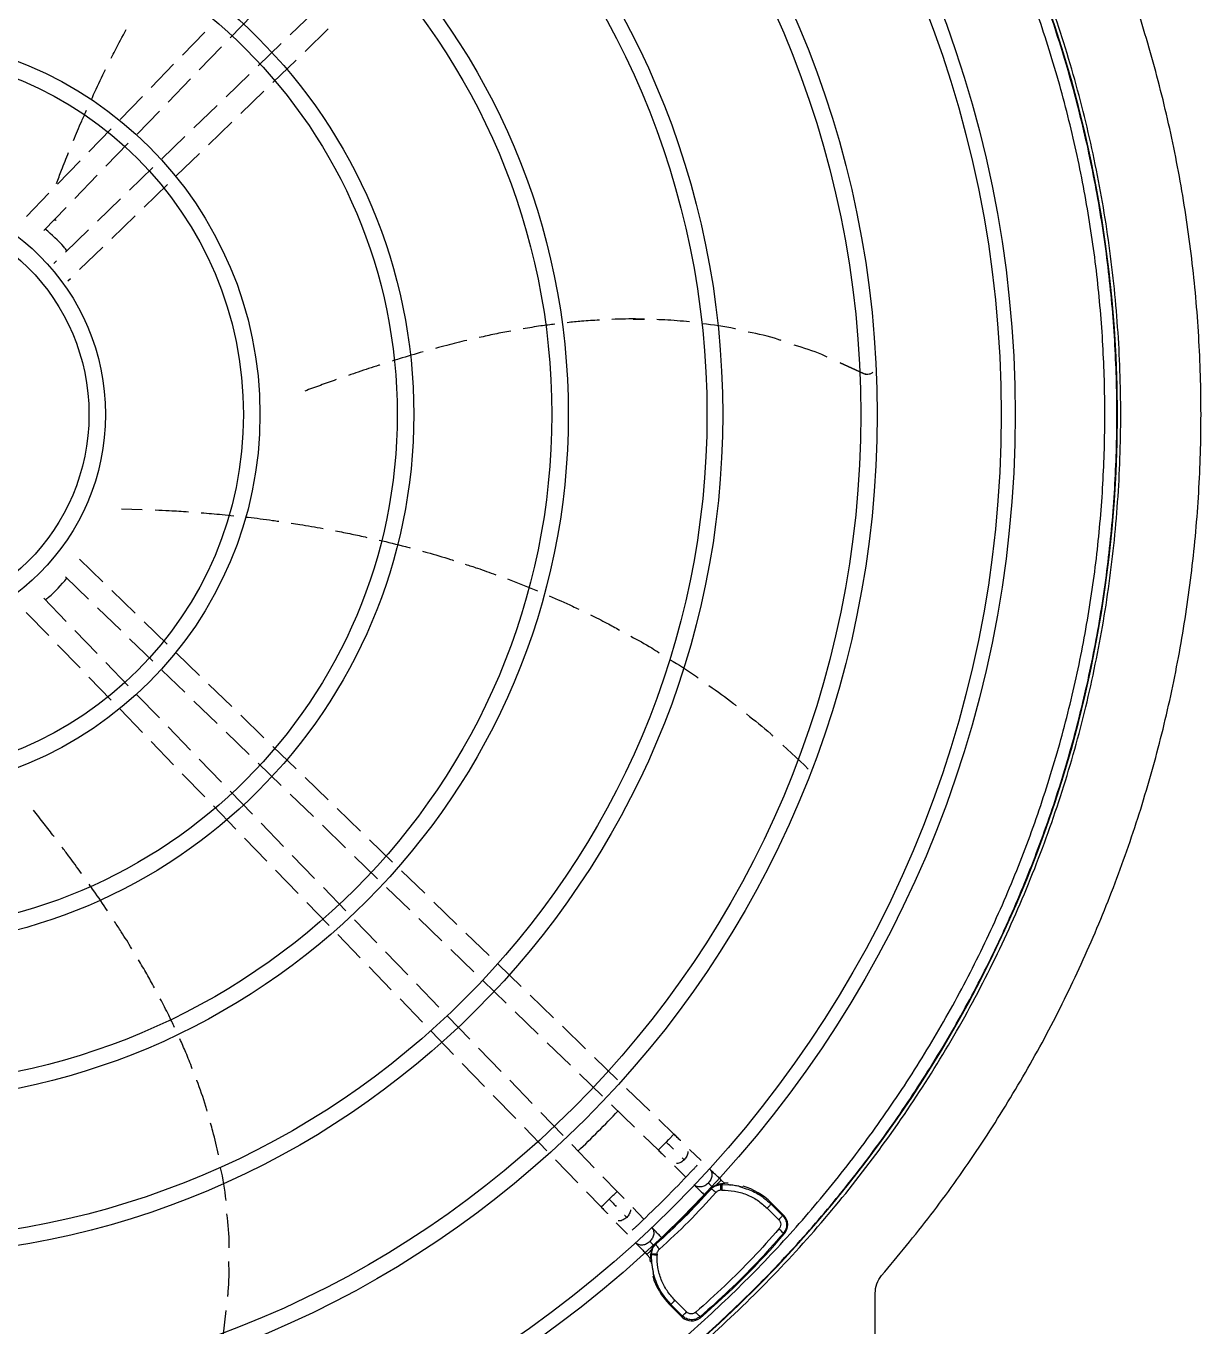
# Model space of a CAD drawing. Extents: x -12 to 259, y -8 to 165.
# Drawn here: x 77.16 to 87.52, y 65.76 to 77.21 of the extents above; entities that cross this region are included whole.
import ezdxf

# ---------------------------------------------------------------- set-up
doc = ezdxf.new("R2010")
doc.units = 0
doc.header["$MEASUREMENT"] = 0
doc.layers.get('0').update_dxf_attribs({"linetype": 'CONTINUOUS'})

msp = doc.modelspace()

# ---------------------------------------------------------------- linework, layer by layer
at = {"color": 7, "linetype": 'Continuous', "lineweight": 25}
for p, q in [((79.6935, 77.33404), (79.48971, 77.137)), ((78.96051, 77.10987), (79.15744, 77.31355)), ((78.73605, 77.16092), (78.53888, 76.957)), ((79.62125, 76.99036), (79.82515, 77.18751)), ((78.68664, 76.82663), (78.88357, 77.0303)), ((79.41076, 77.06066), (79.20678, 76.86343)), ((78.46178, 76.87726), (78.26405, 76.67276)), ((79.33727, 76.71578), (79.54149, 76.91324)), ((78.4129, 76.54352), (78.60986, 76.74722)), ((79.12827, 76.78752), (78.92396, 76.58997)), ((79.05452, 76.44238), (79.25825, 76.63938)), ((78.18721, 76.59329), (77.98992, 76.38925)), ((78.13961, 76.26087), (78.3361, 76.46409)), ((78.84505, 76.51367), (78.64075, 76.31613)), ((77.91244, 76.30912), (77.71512, 76.10504)), ((78.76994, 76.16722), (78.975, 76.3655)), ((77.8657, 75.97758), (78.06231, 76.18093)), ((78.5619, 76.23989), (78.35729, 76.04205)), ((78.48575, 75.89244), (78.69134, 76.09123)), ((77.63804, 76.02533), (77.43932, 75.8198)), ((78.27891, 75.96626), (78.07421, 75.76834)), ((77.59133, 75.69382), (77.78892, 75.89818)), ((77.36212, 75.73996), (77.16408, 75.53515)), ((78.20164, 75.61774), (78.40706, 75.81635)), ((77.31807, 75.41121), (77.51491, 75.61479)), ((77.995, 75.69175), (77.79176, 75.49524)), ((77.91729, 75.34279), (78.12213, 75.54085)), ((77.71162, 75.41775), (77.50784, 75.22071)), ((77.6324, 75.06733), (77.83694, 75.26509)), ((77.42855, 75.14404), (77.4065, 75.12273)), ((77.52953, 74.96786), (77.5525, 74.99007)), ((82.51062, 74.63094), (82.61032, 74.63017)), ((84.54221, 74.15248), (84.33517, 74.24593)), ((84.33522, 74.24504), (84.54168, 74.15248)), ((84.54168, 74.15248), (84.54221, 74.15248)), ((84.5773, 74.14321), (84.57784, 74.14321)), ((78.00292, 72.95934), (78.00312, 72.95934)), ((78.00312, 72.95934), (78.18403, 72.95456)), ((77.83702, 72.31691), (77.63151, 72.51563)), ((77.508, 72.36122), (77.71186, 72.16411)), ((81.40473, 72.3418), (81.6697, 72.23671)), ((77.5147, 71.96751), (77.31742, 72.17155)), ((78.12235, 72.04103), (77.91734, 72.23925)), ((77.16349, 72.04756), (77.36205, 71.8422)), ((77.79183, 72.08678), (77.99551, 71.88984)), ((78.4065, 71.76628), (78.20159, 71.9644)), ((77.7885, 71.68435), (77.59133, 71.88826)), ((77.43934, 71.76226), (77.63746, 71.55737)), ((78.07417, 71.81379), (78.27825, 71.61646)), ((78.06249, 71.40098), (77.86578, 71.60442)), ((78.69023, 71.49193), (78.48641, 71.68901)), ((77.71521, 71.47695), (77.91265, 71.27275)), ((78.3578, 71.53954), (78.56113, 71.34294)), ((78.97497, 71.21662), (78.76979, 71.41501)), ((78.33674, 71.11734), (78.13903, 71.32182)), ((78.64036, 71.26634), (78.84466, 71.0688)), ((77.98947, 71.1933), (78.18756, 70.98843)), ((79.25814, 70.94282), (79.05358, 71.14061)), ((78.61, 70.83472), (78.41372, 71.03773)), ((78.26483, 70.90852), (78.46204, 70.70456)), ((78.92363, 70.99244), (79.12809, 70.79474)), ((79.5415, 70.66884), (79.33734, 70.86625)), ((83.8309, 70.87783), (84.02276, 70.70049)), ((78.88359, 70.55177), (78.68686, 70.75524)), ((79.20698, 70.71846), (79.41081, 70.52138)), ((84.02276, 70.70049), (84.05307, 70.6654)), ((78.53855, 70.62543), (78.736, 70.42122)), ((79.82501, 70.39471), (79.62091, 70.59205)), ((79.15742, 70.26857), (78.96034, 70.47239)), ((79.49015, 70.44467), (79.69392, 70.24764)), ((78.81274, 70.34185), (79.01018, 70.13765)), ((80.10857, 70.12053), (79.90436, 70.31799)), ((79.43112, 69.9855), (79.23403, 70.18934)), ((79.77309, 70.17109), (79.97739, 69.97355)), ((79.08696, 70.05824), (79.28435, 69.85411)), ((80.39187, 69.84661), (80.18784, 70.04388)), ((79.70473, 69.70252), (79.50781, 69.90618)), ((80.05593, 69.89761), (80.2598, 69.70049)), ((79.36108, 69.77475), (79.55862, 69.57045)), ((80.6757, 69.57217), (80.47122, 69.76988)), ((79.97876, 69.41912), (79.78178, 69.62284)), ((80.33905, 69.62386), (80.54272, 69.42693)), ((79.63514, 69.4913), (79.83242, 69.28727)), ((80.95851, 69.29872), (80.75529, 69.49522)), ((80.2532, 69.13528), (80.0554, 69.33985)), ((80.62232, 69.34997), (80.82634, 69.15269)), ((79.90914, 69.20793), (80.10656, 69.00374)), ((81.24202, 69.02459), (81.03787, 69.22198)), ((80.90584, 69.07582), (81.10889, 68.87949)), ((80.52588, 68.85327), (80.32907, 69.05682)), ((80.18391, 68.92375), (80.38054, 68.72039)), ((81.52538, 68.75061), (81.32141, 68.94783)), ((80.80006, 68.56971), (80.60247, 68.77405)), ((81.18812, 68.80288), (81.3925, 68.60527)), ((80.4574, 68.6409), (80.65425, 68.43731)), ((81.80902, 68.47635), (81.60481, 68.6738)), ((81.4716, 68.52879), (81.67495, 68.33217)), ((81.07333, 68.28708), (80.87679, 68.49034)), ((82.09176, 68.20297), (81.88764, 68.40034)), ((80.73095, 68.35799), (80.92913, 68.15302)), ((81.34795, 68.00306), (81.15004, 68.20774)), ((81.75453, 68.25522), (81.95861, 68.05789)), ((81.0056, 68.07393), (81.20208, 67.87073)), ((82.37508, 67.92902), (82.17157, 68.1258)), ((81.62068, 67.72099), (81.42372, 67.9247)), ((82.03742, 67.98169), (82.24146, 67.7844)), ((82.65829, 67.65518), (82.45399, 67.85272)), ((81.27881, 67.79138), (81.47677, 67.58664)), ((82.32101, 67.70749), (82.52415, 67.51106)), ((81.89446, 67.43784), (81.69767, 67.64136)), ((81.55286, 67.50794), (81.75032, 67.30372)), ((82.87059, 67.44991), (82.73775, 67.57836)), ((82.16858, 67.15434), (81.97094, 67.35875)), ((82.60357, 67.43427), (82.73372, 67.30843)), ((83.11024, 67.21748), (83.00917, 67.31562)), ((81.82677, 67.22466), (82.02349, 67.0212)), ((82.87499, 67.17152), (82.97736, 67.07213)), ((82.37064, 66.94536), (82.24492, 67.07539)), ((83.28215, 67.01138), (83.24789, 67.00407)), ((83.28215, 67.01138), (83.29138, 67.01208)), ((83.28265, 67.00593), (83.28215, 67.01138)), ((83.31938, 67.0148), (83.28769, 67.04544)), ((83.29138, 67.01208), (83.29193, 67.00623)), ((82.10054, 66.94151), (82.22913, 66.80853)), ((83.21098, 66.98291), (83.19806, 66.97057)), ((83.19806, 66.97057), (83.19843, 66.96651)), ((83.24897, 66.99804), (83.28265, 67.00593)), ((83.29193, 67.00623), (83.28265, 67.00593)), ((83.29377, 66.95603), (83.28433, 66.95573)), ((83.29193, 67.00623), (83.37222, 67.00334)), ((82.60619, 66.70097), (82.50763, 66.80335)), ((83.69245, 66.79824), (83.71254, 66.77815)), ((83.71254, 66.77815), (83.79423, 66.69654)), ((83.72828, 66.83358), (83.72753, 66.84542)), ((83.72753, 66.84542), (83.83912, 66.73383)), ((83.82852, 66.73341), (83.72828, 66.83358)), ((82.36283, 66.66993), (82.46083, 66.56812)), ((83.83912, 66.73383), (83.82852, 66.7334)), ((83.84524, 66.5735), (83.8343, 66.57297)), ((82.69517, 66.4671), (82.70751, 66.48002)), ((82.71175, 66.47983), (82.70751, 66.48002)), ((82.63238, 66.39021), (82.6631, 66.35844)), ((82.66592, 66.38663), (82.66663, 66.39586)), ((82.67203, 66.38632), (82.66592, 66.38663)), ((82.67399, 66.43017), (82.66663, 66.39586)), ((82.66663, 66.39586), (82.67232, 66.39561)), ((82.67232, 66.39561), (82.67203, 66.38632)), ((82.67491, 66.30603), (82.67203, 66.38632)), ((82.67232, 66.39561), (82.67919, 66.42482)), ((82.72264, 66.39404), (82.72233, 66.3846)), ((82.90023, 65.96583), (82.88014, 65.98592)), ((84.64411, 65.39989), (84.64411, 66.04951)), ((78.89979, 65.66347), (78.92546, 65.89582)), ((82.83232, 65.9502), (82.84468, 65.94998)), ((82.94391, 65.83861), (82.83232, 65.9502)), ((82.94485, 65.84973), (82.84468, 65.94998)), ((82.98183, 65.88414), (82.90023, 65.96583)), ((82.94391, 65.83861), (82.94485, 65.84973)), ((83.10424, 65.83249), (83.1053, 65.84396))]:
    msp.add_line(p, q, dxfattribs=at)
at = {"color": 8, "linetype": 'Continuous', "lineweight": 25}
for p, q in [((82.96225, 67.22434), (82.94326, 67.24277)), ((83.4502, 66.98986), (83.47592, 66.97983)), ((83.8499, 66.60052), (83.8343, 66.57297)), ((83.1053, 65.84396), (83.07631, 65.82755))]:
    msp.add_line(p, q, dxfattribs=at)
at = {"color": 8, "linetype": 'Continuous', "lineweight": 25, "flags": 128}
msp.add_lwpolyline([(82.80235, 67.37919), (82.77615, 67.35211), (82.75391, 67.32916), (82.73901, 67.31382), (82.73372, 67.30843), (82.73372, 67.30843)], dxfattribs=at)
for centre, radius in [((75.88138, 73.79166), 9.99706), ((75.88138, 73.79105), 9.87436), ((75.88138, 73.79166), 8.78089), ((75.88138, 73.79105), 8.63615), ((75.88138, 73.79105), 7.41998), ((75.88757, 73.79114), 7.27453), ((75.88138, 73.79105), 6.05846), ((75.88138, 73.79105), 5.9131), ((75.88138, 73.79105), 4.69694), ((75.88138, 73.79105), 4.55158), ((75.88757, 73.79105), 3.33542), ((75.88757, 73.79114), 3.18997), ((75.88757, 73.79105), 1.9739), ((75.88757, 73.79114), 1.82845)]:
    msp.add_circle(centre, radius)
at = {"color": 7, "linetype": 'Continuous', "lineweight": 25}
for centre, radius, start, end in [((75.8865, 73.79104), 10.89215, 277.952419, 82.047581), ((75.88323, 73.78908), 8.93423, 313.437539, 316.623841), ((75.88674, 73.79189), 9.76894, 313.118297, 316.88199), ((78.62919, 71.04852), 6.11841, 312.506864, 317.495239), ((78.62905, 71.04867), 6.87283, 310.627711, 319.372428)]:
    msp.add_arc(centre, radius, start, end, dxfattribs=at)
at = {"color": 8, "linetype": 'Continuous', "lineweight": 25}
for centre, radius, start, end in [((78.61782, 71.49883), 6.45294, 315.849598, 316.359274), ((71.31136, 78.2776), 15.83438, 313.946005, 314.301587), ((74.88676, 74.49656), 10.63091, 313.68259, 314.213901)]:
    msp.add_arc(centre, radius, start, end, dxfattribs=at)
at = {"color": 7, "linetype": 'Continuous', "lineweight": 25}
for centre, major_axis, ratio, start_param, end_param in [((83.31023, 66.42705), (-0.01094, 0.5912), 0.99873356, 6.19922493, 6.25533158), ((83.31023, 66.42705), (-0.01094, 0.5912), 0.99873356, 5.47991309, 5.97123283), ((83.75546, 66.65035), (0.11816, 0.00449), 0.99887071, 5.53666029, 7.03005136), ((83.25068, 66.36751), (0.5912, -0.01099), 0.99873837, 3.16909386, 3.23078), ((83.25068, 66.36751), (0.5912, -0.01099), 0.99873837, 3.44852138, 3.94495007), ((83.02738, 65.92227), (0.00447, 0.11816), 0.99886585, 2.39455207, 3.88794044)]:
    msp.add_ellipse(centre, major_axis=major_axis, ratio=ratio, start_param=start_param, end_param=end_param, dxfattribs=at)
for points, knots in [([(68.05609, 66.37962), (68.19862, 66.23389), (68.48577, 65.9403), (68.95062, 65.52912), (69.4432, 65.13859), (69.96447, 64.7738), (70.5125, 64.43662), (71.08522, 64.13001), (71.68003, 63.85649), (72.29352, 63.61844), (72.92268, 63.41761), (73.5642, 63.25539), (74.21446, 63.13284), (74.86975, 63.05053), (75.52647, 63.00857), (76.18115, 63.00665), (76.82971, 63.04404), (77.46872, 63.11952), (78.09499, 63.23147), (78.70632, 63.37818), (79.30023, 63.55766), (79.87752, 63.76878), (80.44192, 64.01228), (80.99663, 64.29018), (81.54148, 64.60384), (82.07329, 64.95305), (82.58928, 65.33748), (83.08601, 65.75614), (83.56017, 66.20756), (84.00828, 66.68946), (84.42763, 67.19969), (84.81566, 67.73569), (85.17008, 68.29448), (85.48898, 68.87283), (85.77091, 69.46743), (86.01489, 70.07496), (86.22008, 70.69134), (86.38636, 71.31293), (86.51404, 71.93619), (86.60389, 72.55843), (86.65686, 73.1766), (86.67429, 73.79104), (86.65686, 74.40548), (86.60389, 75.02364), (86.51404, 75.64588), (86.38636, 76.26915), (86.22008, 76.89074), (86.01489, 77.50712), (85.77092, 78.11464), (85.48899, 78.70924), (85.17009, 79.2876), (84.81567, 79.84639), (84.42764, 80.38238), (84.0083, 80.89261), (83.56018, 81.37451), (83.08602, 81.82594), (82.58928, 82.2446), (82.0733, 82.62904), (81.5415, 82.97823), (80.99665, 83.2919), (80.44193, 83.56981), (79.87753, 83.81331), (79.30024, 84.02443), (78.70634, 84.2039), (78.09501, 84.35062), (77.46873, 84.46257), (76.82972, 84.53804), (76.18116, 84.57544), (75.52649, 84.57352), (74.86977, 84.53156), (74.21448, 84.44925), (73.56421, 84.3267), (72.9227, 84.16449), (72.29353, 83.96365), (71.68004, 83.72561), (71.08523, 83.45208), (70.5125, 83.14547), (69.96448, 82.8083), (69.44321, 82.44351), (68.95063, 82.05298), (68.48577, 81.6418), (68.19862, 81.3482), (68.05609, 81.20247)], [0, 0, 0, 0, 0.01189592, 0.02396584, 0.03619649, 0.04857359, 0.06108194, 0.07373471, 0.0864717, 0.09927432, 0.11212355, 0.12500004, 0.13787625, 0.15072533, 0.16352795, 0.17626509, 0.18891813, 0.20142621, 0.21380317, 0.22603385, 0.23810393, 0.25000004, 0.2618959, 0.27396585, 0.28619652, 0.29857361, 0.31108196, 0.32373474, 0.33647171, 0.34927432, 0.36212355, 0.37500004, 0.38787624, 0.40072531, 0.41352793, 0.42626506, 0.4389181, 0.45142619, 0.46380314, 0.47603381, 0.48810388, 0.50000001, 0.51189586, 0.52396581, 0.53619649, 0.54857357, 0.56108191, 0.57373469, 0.58647168, 0.59927428, 0.6121235, 0.62499999, 0.63787621, 0.65072529, 0.66352791, 0.67626502, 0.68891805, 0.70142614, 0.71380312, 0.72603376, 0.73810387, 0.74999998, 0.76189582, 0.77396578, 0.78619645, 0.79857355, 0.81108188, 0.82373468, 0.83647168, 0.84927427, 0.86212351, 0.87499998, 0.88787621, 0.90072531, 0.91352792, 0.92626504, 0.93891808, 0.95142617, 0.96380314, 0.97603381, 0.98810396, 1, 1, 1, 1]), ([(77.36507, 63.00365), (77.5795, 63.03682), (78.00836, 63.10315), (78.64264, 63.25116), (79.26747, 63.43405), (79.88011, 63.65468), (80.47852, 63.91131), (81.06052, 64.20328), (81.62404, 64.52949), (82.16707, 64.88878), (82.68766, 65.27987), (83.18396, 65.70136), (83.65419, 66.15175), (84.09668, 66.62942), (84.50984, 67.13268), (84.8922, 67.65972), (85.2424, 68.20865), (85.55917, 68.77753), (85.8414, 69.36432), (86.08807, 69.96691), (86.2983, 70.58317), (86.47133, 71.21089), (86.60656, 71.84782), (86.70351, 72.49169), (86.76181, 73.1402), (86.78127, 73.79104), (86.76181, 74.44188), (86.70351, 75.09039), (86.60657, 75.73426), (86.47134, 76.3712), (86.2983, 76.99891), (86.08807, 77.61517), (85.8414, 78.21776), (85.55918, 78.80455), (85.2424, 79.37343), (84.89221, 79.92237), (84.50985, 80.4494), (84.09669, 80.95266), (83.6542, 81.43033), (83.18397, 81.88072), (82.68767, 82.30221), (82.16708, 82.6933), (81.62405, 83.05259), (81.06053, 83.3788), (80.47853, 83.67078), (79.88012, 83.92741), (79.26748, 84.14804), (78.64265, 84.33093), (78.00837, 84.47893), (77.57951, 84.54527), (77.36508, 84.57844)], [0, 0, 0, 0, 0.02083334, 0.04166665, 0.06250003, 0.08333335, 0.10416665, 0.125, 0.1458333, 0.16666668, 0.18749997, 0.20833336, 0.22916668, 0.25000001, 0.27083332, 0.29166664, 0.31250001, 0.33333334, 0.35416664, 0.37499996, 0.39583334, 0.41666666, 0.43749998, 0.4583333, 0.47916665, 0.5, 0.5208333, 0.54166664, 0.5625, 0.58333332, 0.60416664, 0.62499998, 0.64583333, 0.66666665, 0.68749999, 0.70833331, 0.72916664, 0.74999997, 0.77083333, 0.79166666, 0.81249999, 0.83333331, 0.85416669, 0.875, 0.89583335, 0.91666666, 0.9375, 0.95833334, 0.97916668, 1, 1, 1, 1]), ([(77.62028, 63.00364), (77.87314, 63.04969), (78.37886, 63.14178), (79.1227, 63.34728), (79.85103, 63.60089), (80.55945, 63.90624), (81.24464, 64.26049), (81.90314, 64.66224), (82.53169, 65.10938), (83.12714, 65.59974), (83.68656, 66.13084), (84.20714, 66.70006), (84.6863, 67.30456), (85.12165, 67.94133), (85.51103, 68.60721), (85.8525, 69.29888), (86.14437, 70.01291), (86.38517, 70.74573), (86.57372, 71.4937), (86.70907, 72.25311), (86.79055, 73.02016), (86.81775, 73.79105), (86.79055, 74.56195), (86.70907, 75.329), (86.57371, 76.08841), (86.38517, 76.83638), (86.14436, 77.5692), (85.8525, 78.28322), (85.51102, 78.97489), (85.12164, 79.64077), (84.68628, 80.27755), (84.20712, 80.88205), (83.68654, 81.45126), (83.12713, 81.98237), (82.53167, 82.47272), (81.90313, 82.91986), (81.24463, 83.32161), (80.55943, 83.67586), (79.85101, 83.9812), (79.12268, 84.23482), (78.37884, 84.44032), (77.87313, 84.5324), (77.62027, 84.57845)], [0, 0, 0, 0, 0.02500002, 0.05000002, 0.07500002, 0.10000003, 0.12499999, 0.15000004, 0.17499999, 0.20000003, 0.22500003, 0.25, 0.27500001, 0.30000002, 0.325, 0.35000002, 0.375, 0.4, 0.42500002, 0.45000001, 0.47500003, 0.50000003, 0.52499999, 0.55000001, 0.57500001, 0.6, 0.62500003, 0.65, 0.67500002, 0.70000003, 0.72500002, 0.75000002, 0.77499999, 0.80000001, 0.825, 0.85000003, 0.87500003, 0.89999998, 0.92500001, 0.95, 0.975, 1, 1, 1, 1]), ([(84.70126, 66.20354), (84.84802, 66.38015), (85.14156, 66.73337), (85.54112, 67.29505), (85.90907, 67.87758), (86.24127, 68.48135), (86.53734, 69.10359), (86.79602, 69.74229), (87.01647, 70.39517), (87.1979, 71.05996), (87.33967, 71.73431), (87.4413, 72.41587), (87.50242, 73.10225), (87.52281, 73.79105), (87.50242, 74.47984), (87.4413, 75.16622), (87.33967, 75.84778), (87.1979, 76.52213), (87.01647, 77.18692), (86.79602, 77.8398), (86.53734, 78.4785), (86.24127, 79.10074), (85.90907, 79.70451), (85.54112, 80.28704), (85.14156, 80.84872), (84.84802, 81.20194), (84.70126, 81.37855)], [0, 0, 0, 0, 0.04166672, 0.08333338, 0.12500007, 0.16666672, 0.20833335, 0.25000008, 0.29166671, 0.33333336, 0.37500001, 0.41666672, 0.45833338, 0.50000004, 0.54166669, 0.58333335, 0.62499999, 0.66666668, 0.70833333, 0.74999999, 0.79166669, 0.83333335, 0.87499997, 0.91666669, 0.95833332, 1, 1, 1, 1]), ([(77.91251, 76.92972), (77.92394, 76.95281), (77.96494, 77.03558), (78.01078, 77.12076), (78.04384, 77.18219)], [0, 0, 0, 0, 0.27889732, 1, 1, 1, 1]), ([(77.73985, 76.57216), (77.74179, 76.57648), (77.77247, 76.64504), (77.81318, 76.73118), (77.85501, 76.81464), (77.86307, 76.83073)], [0, 0, 0, 0, 0.0515203, 0.81709371, 1, 1, 1, 1]), ([(77.57972, 76.20519), (77.6032, 76.26182), (77.63928, 76.34885), (77.6802, 76.43931), (77.69448, 76.4709)], [0, 0, 0, 0, 0.65078455, 1, 1, 1, 1]), ([(77.43019, 75.82693), (77.44469, 75.86592), (77.47784, 75.95503), (77.51545, 76.04791), (77.53661, 76.10016)], [0, 0, 0, 0, 0.43754448, 1, 1, 1, 1]), ([(77.42703, 75.50037), (77.42625, 75.50083), (77.42412, 75.50209), (77.41895, 75.50386), (77.41343, 75.50514), (77.40915, 75.50465), (77.40833, 75.50456)], [0, 0, 0, 0, 0.15949577, 0.43227039, 0.89123346, 1, 1, 1, 1]), ([(77.52145, 75.23387), (77.51263, 75.24509), (77.45702, 75.31587), (77.3884, 75.37472), (77.33066, 75.42424)], [0, 0, 0, 0, 0.15857925, 1, 1, 1, 1]), ([(81.82273, 74.58711), (81.7813, 74.58196), (81.68721, 74.57028), (81.59374, 74.55437), (81.54142, 74.54547)], [0, 0, 0, 0, 0.44029486, 1, 1, 1, 1]), ([(82.21429, 74.62226), (82.16186, 74.61959), (82.06742, 74.61479), (81.9734, 74.6045), (81.93158, 74.59992)], [0, 0, 0, 0, 0.55514403, 1, 1, 1, 1]), ([(82.61027, 74.63055), (82.59471, 74.63114), (82.49961, 74.63473), (82.40435, 74.63156), (82.32466, 74.62891)], [0, 0, 0, 0, 0.16353052, 1, 1, 1, 1]), ([(83.00954, 74.60639), (82.93635, 74.61377), (82.84063, 74.62342), (82.74436, 74.62613), (82.72169, 74.62677)], [0, 0, 0, 0, 0.76457621, 1, 1, 1, 1]), ([(83.41256, 74.54486), (83.41066, 74.54533), (83.31582, 74.56881), (83.21811, 74.57932), (83.12235, 74.58963)], [0, 0, 0, 0, 0.02001675, 1, 1, 1, 1]), ([(81.43291, 74.52595), (81.38616, 74.51733), (81.29328, 74.50019), (81.20119, 74.47921), (81.15546, 74.46878)], [0, 0, 0, 0, 0.50332845, 1, 1, 1, 1]), ([(83.81693, 74.44239), (83.80771, 74.44564), (83.71336, 74.47884), (83.61477, 74.49887), (83.52581, 74.51694)], [0, 0, 0, 0, 0.09773289, 1, 1, 1, 1]), ([(80.66247, 74.34352), (80.59166, 74.32315), (80.49962, 74.29668), (80.40834, 74.26781), (80.38728, 74.26115)], [0, 0, 0, 0, 0.76934196, 1, 1, 1, 1]), ([(81.0467, 74.44384), (80.98751, 74.42964), (80.89513, 74.40747), (80.80358, 74.38212), (80.77069, 74.37302)], [0, 0, 0, 0, 0.6406631, 1, 1, 1, 1]), ([(84.22204, 74.29699), (84.20651, 74.30415), (84.11316, 74.34713), (84.01428, 74.37734), (83.93185, 74.40253)], [0, 0, 0, 0, 0.1663641, 1, 1, 1, 1]), ([(80.27928, 74.22723), (80.27672, 74.22642), (80.21315, 74.20647), (80.12096, 74.17573), (80.0317, 74.14481), (80.00284, 74.13481)], [0, 0, 0, 0, 0.02765901, 0.6855714, 1, 1, 1, 1]), ([(84.56786, 74.14398), (84.56771, 74.14397), (84.55847, 74.1436), (84.55, 74.14807), (84.54168, 74.15248)], [0, 0, 0, 0, 0.01676163, 1, 1, 1, 1]), ([(84.623, 74.16294), (84.62034, 74.1602), (84.61193, 74.15153), (84.59255, 74.14348), (84.56652, 74.14224), (84.55061, 74.14894), (84.54221, 74.15248)], [0, 0, 0, 0, 0.13036355, 0.41167111, 0.68901902, 1, 1, 1, 1]), ([(79.89589, 74.09789), (79.84887, 74.08123), (79.75585, 74.04827), (79.66333, 74.01398), (79.61758, 73.99702)], [0, 0, 0, 0, 0.50556187, 1, 1, 1, 1]), ([(78.29958, 72.94983), (78.34075, 72.94818), (78.43586, 72.94437), (78.53593, 72.93746), (78.59268, 72.93354)], [0, 0, 0, 0, 0.43287459, 1, 1, 1, 1]), ([(78.70561, 72.92517), (78.76648, 72.92046), (78.86029, 72.9132), (78.95885, 72.90239), (78.99345, 72.8986)], [0, 0, 0, 0, 0.64892692, 1, 1, 1, 1]), ([(79.10504, 72.88676), (79.10926, 72.88632), (79.18353, 72.87847), (79.27799, 72.86649), (79.37074, 72.85253), (79.38893, 72.84979)], [0, 0, 0, 0, 0.04619717, 0.81291294, 1, 1, 1, 1]), ([(79.49889, 72.83341), (79.52387, 72.82977), (79.61552, 72.81642), (79.71096, 72.79918), (79.78039, 72.78663)], [0, 0, 0, 0, 0.27254447, 1, 1, 1, 1]), ([(79.88769, 72.76616), (79.93548, 72.7571), (80.02707, 72.73974), (80.12072, 72.71854), (80.1655, 72.7084)], [0, 0, 0, 0, 0.52187415, 1, 1, 1, 1]), ([(80.27308, 72.68438), (80.35006, 72.66618), (80.44161, 72.64454), (80.53337, 72.61937), (80.54797, 72.61537)], [0, 0, 0, 0, 0.84086718, 1, 1, 1, 1]), ([(80.65472, 72.5863), (80.66854, 72.58256), (80.75155, 72.56006), (80.84279, 72.53335), (80.91945, 72.50837), (80.92759, 72.50572)], [0, 0, 0, 0, 0.15146226, 0.90989289, 1, 1, 1, 1]), ([(81.03237, 72.4717), (81.06826, 72.46029), (81.15827, 72.43165), (81.24691, 72.39906), (81.30022, 72.37945)], [0, 0, 0, 0, 0.39868758, 1, 1, 1, 1]), ([(77.33134, 72.15716), (77.34092, 72.16471), (77.4116, 72.22042), (77.47035, 72.28913), (77.52114, 72.34852)], [0, 0, 0, 0, 0.13564383, 1, 1, 1, 1]), ([(81.77188, 72.19237), (81.84129, 72.16306), (81.92956, 72.1258), (82.0152, 72.08331), (82.03348, 72.07424)], [0, 0, 0, 0, 0.78644981, 1, 1, 1, 1]), ([(82.13473, 72.02456), (82.18391, 72.00129), (82.27114, 71.96001), (82.3548, 71.91235), (82.39128, 71.89156)], [0, 0, 0, 0, 0.56385914, 1, 1, 1, 1]), ([(82.49038, 71.83654), (82.55288, 71.80359), (82.63865, 71.75838), (82.71977, 71.70585), (82.74178, 71.69161)], [0, 0, 0, 0, 0.72879103, 1, 1, 1, 1]), ([(82.83817, 71.6303), (82.91045, 71.58688), (82.99501, 71.53609), (83.07433, 71.47816), (83.08584, 71.46975)], [0, 0, 0, 0, 0.854826, 1, 1, 1, 1]), ([(83.17959, 71.4019), (83.25372, 71.35124), (83.33564, 71.29525), (83.4118, 71.23249), (83.41904, 71.22653)], [0, 0, 0, 0, 0.9049803, 1, 1, 1, 1]), ([(83.50979, 71.15216), (83.58294, 71.09548), (83.66288, 71.03352), (83.7365, 70.96512), (83.74276, 70.9593)], [0, 0, 0, 0, 0.91495243, 1, 1, 1, 1]), ([(77.40852, 70.0713), (77.37947, 70.10915), (77.31947, 70.18732), (77.25835, 70.2646), (77.22683, 70.30447)], [0, 0, 0, 0, 0.48416948, 1, 1, 1, 1]), ([(77.65095, 69.74568), (77.6504, 69.74645), (77.61281, 69.79934), (77.55502, 69.87751), (77.49697, 69.95426), (77.47748, 69.98004)], [0, 0, 0, 0, 0.00977442, 0.66748489, 1, 1, 1, 1]), ([(77.88056, 69.41641), (77.8401, 69.47628), (77.78629, 69.55591), (77.73042, 69.63408), (77.71655, 69.65347)], [0, 0, 0, 0, 0.75189874, 1, 1, 1, 1]), ([(78.09504, 69.08176), (78.06391, 69.13255), (78.01407, 69.21387), (77.96147, 69.29341), (77.94172, 69.32326)], [0, 0, 0, 0, 0.62458899, 1, 1, 1, 1]), ([(78.29271, 68.7398), (78.27065, 68.78049), (78.22543, 68.8639), (78.17678, 68.94535), (78.15187, 68.98707)], [0, 0, 0, 0, 0.48783985, 1, 1, 1, 1]), ([(78.47061, 68.38996), (78.45373, 68.42599), (78.41366, 68.51156), (78.36979, 68.59524), (78.34439, 68.64369)], [0, 0, 0, 0, 0.42108076, 1, 1, 1, 1]), ([(78.62626, 68.02638), (78.60793, 68.07432), (78.57396, 68.16318), (78.53486, 68.24992), (78.51686, 68.28986)], [0, 0, 0, 0, 0.53950514, 1, 1, 1, 1]), ([(78.75676, 67.65259), (78.75283, 67.66637), (78.72677, 67.7577), (78.6964, 67.84862), (78.66653, 67.92428), (78.6663, 67.92485)], [0, 0, 0, 0, 0.14993325, 0.99363261, 1, 1, 1, 1]), ([(78.85701, 67.26664), (78.84174, 67.33691), (78.82139, 67.4306), (78.7943, 67.52266), (78.78753, 67.54567)], [0, 0, 0, 0, 0.75002041, 1, 1, 1, 1]), ([(82.86602, 67.3176), (82.85437, 67.32887), (82.83354, 67.34903), (82.81189, 67.36997), (82.80235, 67.37919)], [0, 0, 0, 0, 0.55959472, 1, 1, 1, 1]), ([(82.93043, 67.392), (82.92974, 67.39268), (82.92079, 67.40134), (82.90033, 67.42115), (82.88048, 67.44035), (82.87055, 67.44995)], [0, 0, 0, 0, 0.04042727, 0.52004872, 1, 1, 1, 1]), ([(82.73372, 67.30843), (82.74363, 67.29884), (82.76346, 67.27967), (82.78468, 67.25914), (82.79431, 67.2498), (82.79576, 67.2484)], [0, 0, 0, 0, 0.45955348, 0.91864064, 1, 1, 1, 1]), ([(78.92371, 66.86505), (78.92371, 66.86512), (78.91677, 66.96211), (78.89656, 67.05786), (78.87636, 67.15355)], [0, 0, 0, 0, 0.00072988, 1, 1, 1, 1]), ([(83.04606, 67.14297), (83.04024, 67.13715), (83.03003, 67.12694), (83.0213, 67.11845), (83.01755, 67.11479)], [0, 0, 0, 0, 0.56927563, 1, 1, 1, 1]), ([(83.07405, 67.17565), (83.07048, 67.17137), (83.06214, 67.16134), (83.05191, 67.14965), (83.04606, 67.14297)], [0, 0, 0, 0, 0.42766619, 1, 1, 1, 1]), ([(83.28769, 67.04544), (83.2777, 67.0551), (83.25773, 67.07441), (83.22957, 67.10167), (83.20424, 67.12622), (83.19144, 67.13863), (83.18504, 67.14484)], [0, 0, 0, 0, 0.25017208, 0.50011475, 0.74998553, 1, 1, 1, 1]), ([(83.21098, 66.98291), (83.20276, 66.99086), (83.18809, 67.00506), (83.17816, 67.0147), (83.17379, 67.01894)], [0, 0, 0, 0, 0.55979484, 1, 1, 1, 1]), ([(83.31844, 67.01541), (83.3186, 67.01535), (83.31937, 67.01503), (83.31753, 67.01449), (83.31084, 67.01354), (83.29941, 67.01268), (83.29138, 67.01208)], [0, 0, 0, 0, 0.05444134, 0.26679283, 0.48473064, 1, 1, 1, 1]), ([(83.34673, 67.00765), (83.34706, 67.00737), (83.34771, 67.00682), (83.35538, 67.00561), (83.36423, 67.00443), (83.37044, 67.00359), (83.37222, 67.00334)], [0, 0, 0, 0, 0.28746918, 0.57419112, 0.87831567, 1, 1, 1, 1]), ([(82.43164, 66.88222), (82.42995, 66.88397), (82.42034, 66.89393), (82.39947, 66.91553), (82.38026, 66.93542), (82.37064, 66.94536)], [0, 0, 0, 0, 0.09629337, 0.54799298, 1, 1, 1, 1]), ([(83.19843, 66.96651), (83.12096, 66.88177), (82.96603, 66.71228), (82.79651, 66.55731), (82.71175, 66.47983)], [0, 0, 0, 0, 0.50000174, 1, 1, 1, 1]), ([(82.74272, 66.43682), (82.82964, 66.5162), (83.00347, 66.67496), (83.1622, 66.84876), (83.24156, 66.93566)], [0, 0, 0, 0, 0.49999826, 1, 1, 1, 1]), ([(83.0479, 67.00362), (83.05387, 66.99783), (83.0658, 66.98625), (83.08914, 66.96364), (83.11507, 66.93853), (83.13365, 66.92056), (83.14294, 66.91158)], [0, 0, 0, 0, 0.25012281, 0.50000057, 0.74998294, 1, 1, 1, 1]), ([(83.1418, 66.91366), (83.14191, 66.9135), (83.14217, 66.91311), (83.14682, 66.91711), (83.15512, 66.92505), (83.16724, 66.93739), (83.18189, 66.95285), (83.19268, 66.96467), (83.19806, 66.97057)], [0, 0, 0, 0, 0.11173622, 0.27354644, 0.4507769, 0.63775233, 0.81954481, 1, 1, 1, 1]), ([(83.24156, 66.93566), (83.23647, 66.94), (83.22593, 66.94896), (83.21214, 66.95945), (83.20192, 66.96613), (83.19957, 66.96638), (83.19843, 66.96651)], [0, 0, 0, 0, 0.24189375, 0.50003536, 0.75816415, 1, 1, 1, 1]), ([(83.21098, 66.98291), (83.2165, 66.98708), (83.22827, 66.99598), (83.24109, 67.00126), (83.24789, 67.00407)], [0, 0, 0, 0, 0.46912734, 1, 1, 1, 1]), ([(83.28433, 66.95573), (83.28032, 66.95537), (83.27224, 66.95463), (83.26076, 66.95034), (83.25013, 66.94425), (83.24441, 66.93851), (83.24156, 66.93566)], [0, 0, 0, 0, 0.24780677, 0.49940517, 0.75117, 1, 1, 1, 1]), ([(83.28433, 66.95573), (83.28412, 66.96231), (83.2837, 66.97547), (83.28317, 66.99149), (83.28278, 67.00289), (83.28269, 67.00492), (83.28265, 67.00593)], [0, 0, 0, 0, 0.25000515, 0.50000345, 0.75000652, 1, 1, 1, 1]), ([(83.29193, 67.00623), (83.29198, 67.00522), (83.2921, 67.00319), (83.29253, 66.99179), (83.2931, 66.97577), (83.29355, 66.96261), (83.29377, 66.95603)], [0, 0, 0, 0, 0.25000525, 0.49999534, 0.74999478, 1, 1, 1, 1]), ([(83.29377, 66.95603), (83.33058, 66.95505), (83.40421, 66.95309), (83.51068, 66.92153), (83.60992, 66.87168), (83.66494, 66.82272), (83.69245, 66.79824)], [0, 0, 0, 0, 0.24999331, 0.49999248, 0.74999467, 1, 1, 1, 1]), ([(83.45019, 66.98986), (83.44478, 66.99082), (83.43351, 66.99282), (83.42015, 66.99475), (83.40597, 66.99713), (83.39115, 67.00007), (83.37849, 67.00226), (83.37222, 67.00334)], [0, 0, 0, 0, 0.22403676, 0.4664933, 0.48175145, 0.7432779, 1, 1, 1, 1]), ([(83.4502, 66.98986), (83.45518, 66.98881), (83.46516, 66.9867), (83.47343, 66.98512), (83.47466, 66.98531), (83.47515, 66.98538)], [0, 0, 0, 0, 0.37193442, 0.74511645, 1, 1, 1, 1]), ([(83.47592, 66.97983), (83.51743, 66.96639), (83.61172, 66.93586), (83.68645, 66.87028), (83.72828, 66.83358)], [0, 0, 0, 0, 0.44028918, 1, 1, 1, 1]), ([(82.22913, 66.80853), (82.2387, 66.79862), (82.25785, 66.77882), (82.27739, 66.75858), (82.28582, 66.74985), (82.28629, 66.74936)], [0, 0, 0, 0, 0.48577429, 0.97107325, 1, 1, 1, 1]), ([(82.3001, 66.87694), (82.31184, 66.86481), (82.33279, 66.84313), (82.35284, 66.82237), (82.36167, 66.81324)], [0, 0, 0, 0, 0.56004536, 1, 1, 1, 1]), ([(83.72828, 66.83358), (83.7276, 66.83296), (83.72624, 66.83171), (83.71812, 66.82373), (83.70662, 66.81236), (83.69717, 66.80295), (83.69245, 66.79824)], [0, 0, 0, 0, 0.25000529, 0.50000003, 0.750004, 1, 1, 1, 1]), ([(78.95166, 66.44848), (78.95185, 66.45645), (78.9542, 66.55625), (78.94274, 66.65602), (78.9322, 66.74783)], [0, 0, 0, 0, 0.07987082, 1, 1, 1, 1]), ([(83.82852, 66.73341), (83.82802, 66.7326), (83.82703, 66.731), (83.81938, 66.72255), (83.80825, 66.71081), (83.7989, 66.7013), (83.79423, 66.69654)], [0, 0, 0, 0, 0.25000323, 0.49999178, 0.74999887, 1, 1, 1, 1]), ([(83.79423, 66.69654), (83.7949, 66.69585), (83.79751, 66.69317), (83.80211, 66.68723), (83.80887, 66.67495), (83.81311, 66.65642), (83.80975, 66.63363), (83.80125, 66.62132), (83.79699, 66.61514)], [0, 0, 0, 0, 0.03219134, 0.12542244, 0.25076508, 0.49987172, 0.74928494, 1, 1, 1, 1]), ([(83.82852, 66.7334), (83.83781, 66.72188), (83.85645, 66.69877), (83.86475, 66.65552), (83.86249, 66.62069), (83.8525, 66.60469), (83.8499, 66.60052)], [0, 0, 0, 0, 0.30374926, 0.60898835, 0.89811812, 1, 1, 1, 1]), ([(82.53572, 66.63263), (82.52904, 66.62678), (82.51735, 66.61655), (82.5073, 66.60818), (82.50301, 66.60461)], [0, 0, 0, 0, 0.57226523, 1, 1, 1, 1]), ([(82.56387, 66.66111), (82.56021, 66.65735), (82.55173, 66.64864), (82.54152, 66.63843), (82.53572, 66.63263)], [0, 0, 0, 0, 0.43208924, 1, 1, 1, 1]), ([(82.7663, 66.53491), (82.75734, 66.54418), (82.73941, 66.56272), (82.71441, 66.58861), (82.69193, 66.61192), (82.68045, 66.62384), (82.6747, 66.62981)], [0, 0, 0, 0, 0.25014044, 0.50015301, 0.74999641, 1, 1, 1, 1]), ([(83.79699, 66.61514), (83.72065, 66.52948), (83.56743, 66.35756), (83.32126, 66.11141), (83.14912, 65.95795), (83.06325, 65.88139)], [0, 0, 0, 0, 0.33231799, 0.66694553, 1, 1, 1, 1]), ([(83.8343, 66.57297), (83.75821, 66.48769), (83.60589, 66.31699), (83.36135, 66.07245), (83.1906, 65.92008), (83.1053, 65.84396)], [0, 0, 0, 0, 0.33313451, 0.66686549, 1, 1, 1, 1]), ([(83.8343, 66.57297), (83.83417, 66.57429), (83.83388, 66.57704), (83.82574, 66.58733), (83.81294, 66.60072), (83.80218, 66.61045), (83.79699, 66.61514)], [0, 0, 0, 0, 0.24107498, 0.49981908, 0.7586658, 1, 1, 1, 1]), ([(82.53288, 66.49329), (82.53909, 66.48684), (82.55151, 66.47394), (82.57609, 66.44847), (82.6034, 66.4202), (82.62275, 66.40018), (82.63242, 66.39017)], [0, 0, 0, 0, 0.25012618, 0.50004555, 0.74994553, 1, 1, 1, 1]), ([(82.65921, 66.50436), (82.66477, 66.49859), (82.67472, 66.48826), (82.6889, 66.47359), (82.69517, 66.4671)], [0, 0, 0, 0, 0.55832762, 1, 1, 1, 1]), ([(82.67399, 66.43017), (82.6768, 66.43698), (82.6821, 66.4498), (82.691, 66.46158), (82.69517, 66.4671)], [0, 0, 0, 0, 0.53088575, 1, 1, 1, 1]), ([(82.70751, 66.48002), (82.7134, 66.48539), (82.72522, 66.49617), (82.74049, 66.51065), (82.75285, 66.52277), (82.76105, 66.53134), (82.76499, 66.53596), (82.76436, 66.53598), (82.76415, 66.53599)], [0, 0, 0, 0, 0.18091213, 0.36316203, 0.5452202, 0.72826249, 0.90957077, 1, 1, 1, 1]), ([(82.71175, 66.47983), (82.71189, 66.4787), (82.71217, 66.47638), (82.71889, 66.4662), (82.72941, 66.45244), (82.73838, 66.44191), (82.74272, 66.43682)], [0, 0, 0, 0, 0.24185407, 0.49998639, 0.75812741, 1, 1, 1, 1]), ([(82.72264, 66.39404), (82.72301, 66.39805), (82.72375, 66.40614), (82.72804, 66.41762), (82.73413, 66.42825), (82.73987, 66.43397), (82.74272, 66.43682)], [0, 0, 0, 0, 0.24784927, 0.4994389, 0.75119496, 1, 1, 1, 1]), ([(78.93909, 66.0192), (78.94083, 66.03403), (78.95278, 66.13608), (78.95088, 66.23942), (78.94926, 66.32775)], [0, 0, 0, 0, 0.14537869, 1, 1, 1, 1]), ([(82.66592, 66.38663), (82.6653, 66.37857), (82.66441, 66.36712), (82.66341, 66.36037), (82.66284, 66.3585), (82.6625, 66.35928), (82.66243, 66.35945)], [0, 0, 0, 0, 0.51288806, 0.7297074, 0.94127034, 1, 1, 1, 1]), ([(82.67491, 66.30603), (82.67421, 66.31119), (82.67292, 66.32069), (82.67148, 66.33011), (82.67084, 66.33098), (82.67051, 66.33143)], [0, 0, 0, 0, 0.36681539, 0.67605272, 1, 1, 1, 1]), ([(82.72233, 66.3846), (82.71575, 66.38482), (82.70259, 66.38526), (82.68654, 66.3858), (82.6751, 66.38619), (82.67305, 66.38628), (82.67203, 66.38632)], [0, 0, 0, 0, 0.24999916, 0.4999941, 0.75000687, 1, 1, 1, 1]), ([(82.67232, 66.39561), (82.67335, 66.39558), (82.67541, 66.39552), (82.68684, 66.39517), (82.7029, 66.39466), (82.71606, 66.39425), (82.72264, 66.39404)], [0, 0, 0, 0, 0.25000933, 0.50000468, 0.75001273, 1, 1, 1, 1]), ([(82.88014, 65.98592), (82.85566, 66.01343), (82.80669, 66.06846), (82.75684, 66.16769), (82.72527, 66.27416), (82.72331, 66.34779), (82.72233, 66.3846)], [0, 0, 0, 0, 0.2500021, 0.49999957, 0.75000041, 1, 1, 1, 1]), ([(82.67491, 66.30603), (82.676, 66.29977), (82.6782, 66.28712), (82.68115, 66.27231), (82.68254, 66.26402), (82.68312, 66.26048), (82.68418, 66.25387), (82.68592, 66.24199), (82.68743, 66.23347), (82.68839, 66.22806)], [0, 0, 0, 0, 0.25661028, 0.51806095, 0.53325305, 0.55987764, 0.6474537, 0.77620281, 1, 1, 1, 1]), ([(82.84468, 65.94998), (82.80828, 65.99198), (82.73716, 66.07406), (82.70439, 66.17754), (82.68839, 66.22806)], [0, 0, 0, 0, 0.51171563, 1, 1, 1, 1]), ([(82.69278, 66.203), (82.69285, 66.20379), (82.693, 66.20538), (82.69122, 66.2145), (82.68934, 66.22352), (82.68839, 66.22806)], [0, 0, 0, 0, 0.33193936, 0.66326982, 1, 1, 1, 1]), ([(84.64411, 66.04951), (84.64673, 66.07774), (84.65195, 66.13422), (84.68482, 66.18043), (84.70126, 66.20354)], [0, 0, 0, 0, 0.49999891, 1, 1, 1, 1]), ([(82.84468, 65.94998), (82.84532, 65.95068), (82.84659, 65.95206), (82.85461, 65.96022), (82.86601, 65.97174), (82.87543, 65.9812), (82.88014, 65.98592)], [0, 0, 0, 0, 0.25000204, 0.49999766, 0.75003259, 1, 1, 1, 1]), ([(82.94485, 65.84973), (82.94566, 65.85024), (82.9473, 65.85127), (82.95578, 65.85896), (82.96755, 65.87012), (82.97707, 65.87947), (82.98183, 65.88414)], [0, 0, 0, 0, 0.24999913, 0.50000179, 0.74999083, 1, 1, 1, 1]), ([(83.06325, 65.88139), (83.05707, 65.87713), (83.04476, 65.86863), (83.02194, 65.86526), (83.00074, 65.87013), (82.98788, 65.87828), (82.98253, 65.88347), (82.98183, 65.88414)], [0, 0, 0, 0, 0.25092605, 0.50051545, 0.74980489, 0.96748966, 1, 1, 1, 1]), ([(83.1053, 65.84396), (83.10398, 65.84411), (83.10127, 65.84442), (83.09102, 65.85262), (83.07766, 65.86545), (83.06794, 65.8762), (83.06325, 65.88139)], [0, 0, 0, 0, 0.24124631, 0.50005604, 0.75884618, 1, 1, 1, 1]), ([(83.07631, 65.82755), (83.0726, 65.82526), (83.05704, 65.81562), (83.02271, 65.81354), (82.97948, 65.82179), (82.95637, 65.84043), (82.94485, 65.84973)], [0, 0, 0, 0, 0.09153636, 0.38398445, 0.69274822, 1, 1, 1, 1])]:
    msp.add_open_spline(points, degree=3, knots=knots, dxfattribs=at)
at = {"color": 8, "linetype": 'Continuous', "lineweight": 25}
for points, knots in [([(82.87053, 67.44993), (82.86953, 67.44887), (82.86753, 67.44674), (82.8518, 67.4304), (82.82923, 67.40701), (82.81131, 67.38846), (82.80235, 67.37919)], [0, 0, 0, 0, 0.24927352, 0.49951688, 0.74976125, 1, 1, 1, 1]), ([(82.99305, 67.29754), (82.99338, 67.29523), (82.99531, 67.28192), (82.98587, 67.25442), (82.97012, 67.23437), (82.96225, 67.22434)], [0, 0, 0, 0, 0.09475033, 0.54737631, 1, 1, 1, 1]), ([(82.96225, 67.22434), (82.9525, 67.21618), (82.933, 67.19985), (82.90696, 67.18949), (82.89466, 67.19067), (82.89345, 67.19079)], [0, 0, 0, 0, 0.47424461, 0.9484622, 1, 1, 1, 1]), ([(83.185, 67.14482), (83.19144, 67.13656), (83.20435, 67.11999), (83.20745, 67.08542), (83.1981, 67.04925), (83.18189, 67.02904), (83.17379, 67.01894)], [0, 0, 0, 0, 0.24876931, 0.49917828, 0.74958665, 1, 1, 1, 1]), ([(83.17379, 67.01894), (83.16399, 67.01053), (83.1444, 66.9937), (83.10807, 66.98269), (83.07506, 66.98616), (83.05353, 66.99467), (83.04798, 67.00359), (83.04795, 67.00365)], [0, 0, 0, 0, 0.24958696, 0.49917855, 0.74877366, 0.99836904, 1, 1, 1, 1]), ([(83.19843, 66.96651), (83.20434, 66.97222), (83.21602, 66.98352), (83.23331, 66.9951), (83.24512, 66.99732), (83.24897, 66.99804)], [0, 0, 0, 0, 0.40859397, 0.80714936, 1, 1, 1, 1]), ([(82.48829, 66.78457), (82.48837, 66.78369), (82.48948, 66.77171), (82.47915, 66.74602), (82.46285, 66.72654), (82.4547, 66.7168)], [0, 0, 0, 0, 0.03813491, 0.51905637, 1, 1, 1, 1]), ([(82.4547, 66.7168), (82.44467, 66.70891), (82.42461, 66.69314), (82.39682, 66.68368), (82.38323, 66.68566), (82.38066, 66.68604)], [0, 0, 0, 0, 0.4477343, 0.89548805, 1, 1, 1, 1]), ([(82.43608, 66.73612), (82.43642, 66.73577), (82.4437, 66.72822), (82.44933, 66.72237), (82.4547, 66.7168)], [0, 0, 0, 0, 0.04601476, 1, 1, 1, 1]), ([(82.67465, 66.62978), (82.68081, 66.62131), (82.69316, 66.60432), (82.6951, 66.56967), (82.68453, 66.53384), (82.66765, 66.51419), (82.65921, 66.50436)], [0, 0, 0, 0, 0.24872936, 0.49915523, 0.74957319, 1, 1, 1, 1]), ([(82.65921, 66.50436), (82.64913, 66.49628), (82.62899, 66.48012), (82.59232, 66.47034), (82.55939, 66.47491), (82.53831, 66.48418), (82.53296, 66.49325), (82.53292, 66.49331)], [0, 0, 0, 0, 0.24958277, 0.49916059, 0.74873387, 0.99830892, 1, 1, 1, 1]), ([(82.67919, 66.42482), (82.68016, 66.43026), (82.68255, 66.44364), (82.69472, 66.46232), (82.70602, 66.47394), (82.71175, 66.47983)], [0, 0, 0, 0, 0.25259076, 0.6209896, 1, 1, 1, 1]), ([(82.63269, 66.39043), (82.63261, 66.39035), (82.63211, 66.38985), (82.63453, 66.39215), (82.64002, 66.39742), (82.64889, 66.40596), (82.66021, 66.41686), (82.66939, 66.42573), (82.67399, 66.43017)], [0, 0, 0, 0, 0.0377934, 0.23023493, 0.4226848, 0.61511494, 0.80756027, 1, 1, 1, 1])]:
    msp.add_open_spline(points, degree=3, knots=knots, dxfattribs=at)

doc.saveas('drawing.dxf')
